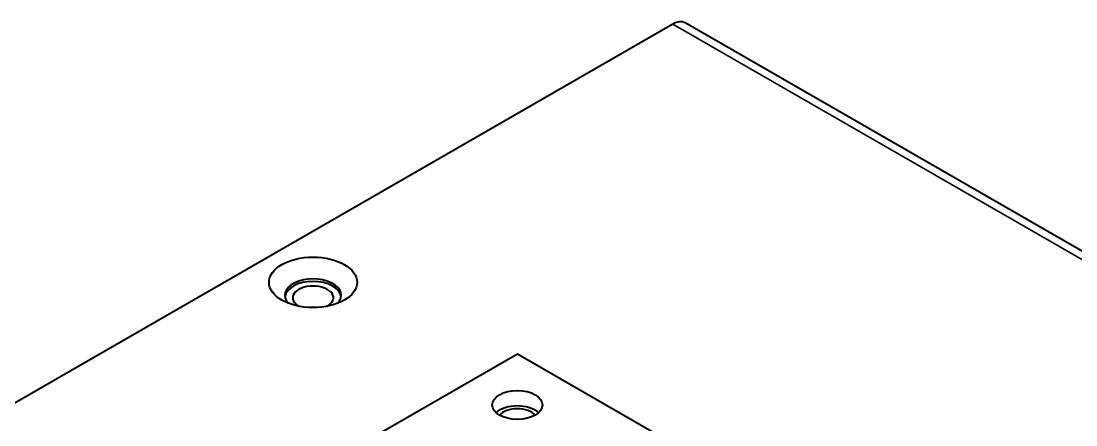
# Model space of a CAD drawing. Header units: millimetres. Extents: x 0 to 1682, y 0 to 1188.
# Drawn here: x 1430.43 to 1464.02, y 1080.08 to 1092.95 of the extents above; entities that cross this region are included whole.
import ezdxf

# ---------------------------------------------------------------- set-up
doc = ezdxf.new("R2010")
doc.units = ezdxf.units.MM
doc.header["$LTSCALE"] = 2
doc.layers.add('가시적인 것(ISO)', color=3, linetype='Continuous', lineweight=40)
doc.layers.add('가시적인 좁은 것(ISO)', color=3, linetype='Continuous', lineweight=35)

msp = doc.modelspace()

# ---------------------------------------------------------------- linework, layer by layer
at = {"layer": '가시적인 것(ISO)'}
for p, q in [((1451.18, 1092.8517), (1381.8835, 1052.9466)), ((1604.3142, 1004.9367), (1451.5792, 1092.891)), ((1400.9754, 1056.2875), (1446.2302, 1082.348)), ((1446.2302, 1082.348), (1480.1713, 1062.8026))]:
    msp.add_line(p, q, dxfattribs=at)
for centre, major_axis, ratio, start_param, end_param in [((1451.18, 1092.1977), (0.3992, 0.6933), 0.5780931, 0, 0.7834645), ((1439.7248, 1084.2176), (0.9, 0), 0.5758617, 5.7530171, 9.9549462), ((1439.7248, 1084.1359), (0.9, 0), 0.5758617, 0.0789539, 3.0626388), ((1439.7248, 1084.1359), (-0.6484, 0), 0.5758617, 2.3131449, 7.1116331), ((1446.2302, 1080.2287), (-0.8, 0), 0.5758617, 3.7030083, 5.7217697), ((1446.2302, 1080.2287), (0.64, 0), 0.5758617, 0.4714383, 2.6701544)]:
    msp.add_ellipse(centre, major_axis=major_axis, ratio=ratio, start_param=start_param, end_param=end_param, dxfattribs=at)
for centre, major_axis in [((1439.7248, 1084.6264), (-1.4, 0)), ((1446.2302, 1080.7192), (0.8, 0))]:
    msp.add_ellipse(centre, major_axis=major_axis, ratio=0.5758617, dxfattribs=at)
at = {"layer": '가시적인 좁은 것(ISO)'}
msp.add_line((1603.915, 1004.8975), (1451.18, 1092.8517), dxfattribs=at)

doc.saveas('drawing.dxf')
